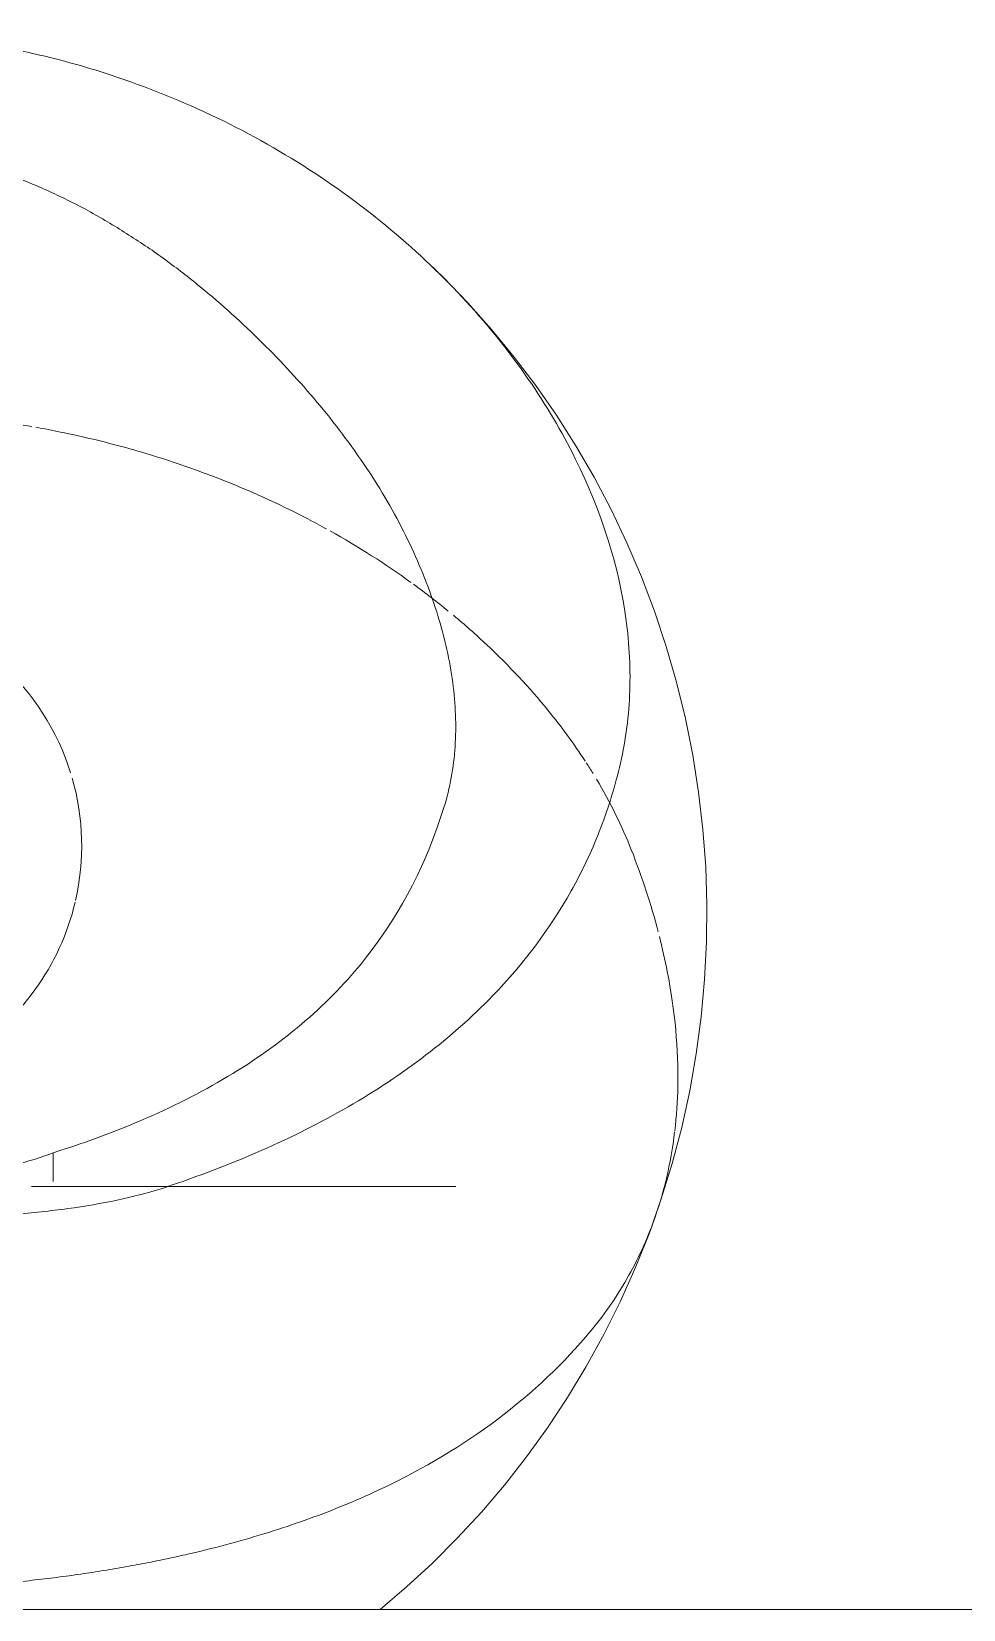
# Model space of a CAD drawing. Header units: millimetres. Extents: x -4000 to 187956, y -58990 to 162485.
# Drawn here: x 79210.1 to 79393.1, y 5549.5 to 5859.5 of the extents above; entities that cross this region are included whole.
import ezdxf

# ---------------------------------------------------------------- set-up
doc = ezdxf.new("R2010")
doc.units = ezdxf.units.MM
doc.layers.add('A-WALL', color=113, linetype='Continuous', lineweight=13)
doc.layers.add('P-SANR-FIXT', color=6, linetype='Continuous', lineweight=9)

# ---------------------------------------------------------------- blocks, each defined once
blk = doc.blocks.new('C307 - C307-V944-FFS - TANG 1')
at = {"layer": 'P-SANR-FIXT', "color": 252}
for p, q in [((-121.6, -83.09), (-96.2, -83.09)), ((-119.28, -83.09), (-77.2, -83.09)), ((-96.2, -83.09), (-90.1, -83.09)), ((-76.71, -83.09), (-42.56, -83.09)), ((-42.56, -83.09), (-38.37, -83.09)), ((-42.56, -89.71), (-42.56, -84.05))]:
    blk.add_line(p, q, dxfattribs=at)
at = {"layer": 'P-SANR-FIXT', "color": 253}
blk.add_line((-90.1, -83.09), (-38.3, -83.09), dxfattribs=at)
at = {"layer": 'P-SANR-FIXT', "color": 250, "flags": 128}
for points in [[(-106.75, 0), (-111.96, -4.44), (-117.02, -9.11), (-121.91, -14), (-126.63, -19.11), (-131.17, -24.44), (-135.51, -29.97), (-139.64, -35.7), (-143.56, -41.62), (-147.25, -47.73), (-150.7, -54.01), (-153.91, -60.45), (-156.87, -67.05), (-159.56, -73.78), (-161.98, -80.64), (-164.13, -87.62), (-165.99, -94.7), (-167.56, -101.87), (-168.83, -109.11), (-169.81, -116.41), (-170.49, -123.75), (-170.86, -131.12), (-170.92, -138.5), (-170.69, -145.88), (-170.14, -153.23), (-169.3, -160.55), (-168.15, -167.82), (-166.71, -175.02), (-164.97, -182.14), (-162.95, -189.17), (-160.65, -196.08), (-158.07, -202.87), (-155.23, -209.53), (-152.13, -216.04), (-148.78, -222.39), (-145.19, -228.58), (-141.37, -234.58), (-137.33, -240.4), (-133.08, -246.02), (-128.63, -251.43), (-123.99, -256.64), (-119.17, -261.63), (-116.28, -264.43)], [(-106.75, 0), (-111.96, -4.44), (-117.02, -9.11), (-121.91, -14), (-126.63, -19.11), (-131.17, -24.44), (-135.51, -29.97), (-139.64, -35.7), (-143.56, -41.62), (-147.25, -47.73), (-150.7, -54.01), (-153.91, -60.45), (-156.87, -67.05), (-159.56, -73.78), (-160.63, -76.71)]]:
    blk.add_lwpolyline(points, dxfattribs=at)
at = {"layer": 'P-SANR-FIXT', "color": 253}
for start, end in [(121.3087, 166.6872), (167.1429, 196.0222), (197.3619, 227.9712)]:
    blk.add_arc((0, -150), 48.14, start, end, dxfattribs=at)
at = {"layer": 'P-SANR-FIXT', "color": 252}
for points in [[(-105.94, 0), (-106.68, 0), (-106.91, 0), (-106.64, 0)], [(-105.94, 0), (-106.68, 0), (-106.91, 0), (-106.64, 0)], [(-156.09, -149.22), (-158.22, -143.78), (-159.98, -138.41), (-161.36, -133.13)], [(-149.24, -163.09), (-151.98, -158.5), (-154.26, -153.88), (-156.09, -149.22)], [(-147.25, -166.29), (-147.7, -165.6), (-148.14, -164.9), (-148.57, -164.2)], [(-121.47, -169.48), (-121.74, -173.58), (-121.58, -177.8), (-121.01, -182.1)], [(-113.3, -201.38), (-115.65, -199.67), (-117.93, -197.91), (-120.13, -196.11)], [(-96.91, -211.86), (-102.5, -208.74), (-107.81, -205.35), (-112.81, -201.74)], [(-17.78, -234.93), (-24.71, -234.41), (-31.54, -233.56), (-38.31, -232.36)]]:
    blk.add_open_spline(points, degree=3, dxfattribs=at)
at = {"layer": 'P-SANR-FIXT', "color": 254}
for points, knots in [([(-106.26, 0), (-105.93, 0), (-104.89, 0), (-102.33, 0), (-99.97, 0), (-98.78, 0)], [-0.8557412, -0.8557412, -0.8557412, -0.8557412, -0.7916667, -0.7222222, -0.6666667, -0.6666667, -0.6666667, -0.6666667]), ([(-106.26, 0), (-105.93, 0), (-104.89, 0), (-102.33, 0), (-99.97, 0), (-98.78, 0)], [-0.8557412, -0.8557412, -0.8557412, -0.8557412, -0.7916667, -0.7222222, -0.6666667, -0.6666667, -0.6666667, -0.6666667]), ([(-98.7, 0), (-98.43, 0), (-96.63, 0), (-92.76, 0), (-87.23, 0), (-82.17, 0), (-78.32, 0), (-74.49, 0), (-70.74, 0), (-66.78, 0), (-62.64, 0), (-58.28, 0), (-53.71, 0), (-48.96, 0), (-44.06, 0), (-40.48, 0), (-38.55, 0), (-38.35, 0)], [-0.6653511, -0.6653511, -0.6653511, -0.6653511, -0.6527778, -0.5833333, -0.5138889, -0.4791667, -0.4444444, -0.4166667, -0.3888889, -0.3611111, -0.3333333, -0.3055556, -0.2777778, -0.25, -0.2222222, -0.1944444, -0.1912521, -0.1912521, -0.1912521, -0.1912521]), ([(-98.7, 0), (-98.43, 0), (-96.63, 0), (-93.82, 0), (-90.91, 0), (-90.04, 0)], [-0.6653511, -0.6653511, -0.6653511, -0.6653511, -0.6527778, -0.5833333, -0.5555556, -0.5555556, -0.5555556, -0.5555556]), ([(-90.04, 0), (-88.75, 0), (-86.22, 0), (-82.17, 0), (-78.32, 0), (-74.49, 0), (-70.74, 0), (-66.78, 0), (-64.02, 0), (-62.6, 0)], [-0.5555556, -0.5555556, -0.5555556, -0.5555556, -0.5138889, -0.4791667, -0.4444444, -0.4166667, -0.3888889, -0.3611111, -0.3333333, -0.3333333, -0.3333333, -0.3333333]), ([(-62.6, 0), (-61.18, 0), (-58.28, 0), (-53.71, 0), (-48.96, 0), (-44.06, 0), (-40.48, 0), (-38.55, 0), (-38.35, 0)], [-0.3333333, -0.3333333, -0.3333333, -0.3333333, -0.3055556, -0.2777778, -0.25, -0.2222222, -0.1944444, -0.1912521, -0.1912521, -0.1912521, -0.1912521])]:
    blk.add_open_spline(points, degree=3, knots=knots, dxfattribs=at)
at = {"layer": 'P-SANR-FIXT', "color": 252}
for points, knots in [([(-13.76, 0), (-14.4, 0), (-15.87, 0), (-18.13, 0), (-20.53, 0), (-22.88, 0), (-25.95, 0), (-29.66, 0), (-33.22, 0), (-35.99, 0), (-38.7, 0), (-41.98, 0), (-45.72, 0), (-49.3, 0), (-52.77, 0), (-56.11, 0), (-60.37, 0), (-71.42, 0), (-86.21, 0), (-99.72, 0), (-104.58, 0), (-105.94, 0)], [-0.9346148, -0.9346148, -0.9346148, -0.9346148, -0.925, -0.9125, -0.9, -0.8875, -0.875, -0.85, -0.825, -0.8125, -0.8, -0.775, -0.75, -0.725, -0.7, -0.675, -0.65, -0.6, -0.4, -0.2, 0, 0, 0, 0]), ([(-13.76, 0), (-14.4, 0), (-15.87, 0), (-18.13, 0), (-20.53, 0), (-22.88, 0), (-25.95, 0), (-29.66, 0), (-33.22, 0), (-35.99, 0), (-38.7, 0), (-41.98, 0), (-45.72, 0), (-49.3, 0), (-52.77, 0), (-56.11, 0), (-60.37, 0), (-71.42, 0), (-86.21, 0), (-99.72, 0), (-104.58, 0), (-105.94, 0)], [-0.9346148, -0.9346148, -0.9346148, -0.9346148, -0.925, -0.9125, -0.9, -0.8875, -0.875, -0.85, -0.825, -0.8125, -0.8, -0.775, -0.75, -0.725, -0.7, -0.675, -0.65, -0.6, -0.4, -0.2, 0, 0, 0, 0]), ([(-161.6, -132.2), (-162.19, -129.88), (-164.47, -119.75), (-165.64, -106.86), (-164.97, -96.88), (-164.63, -94)], [-0.848685, -0.848685, -0.848685, -0.848685, -0.7857143, -0.5714286, -0.4819819, -0.4819819, -0.4819819, -0.4819819]), ([(-121.14, -195.28), (-123.39, -193.41), (-130.16, -187.42), (-139.09, -177.87), (-144.83, -170), (-147.04, -166.62)], [-0.3858562, -0.3858562, -0.3858562, -0.3858562, -0.3333333, -0.2222222, -0.1397734, -0.1397734, -0.1397734, -0.1397734]), ([(-39.1, -232.22), (-40.73, -231.93), (-46.67, -230.78), (-56.85, -228.36), (-73.39, -223.17), (-86.46, -217.51), (-95.01, -212.91), (-96.23, -212.24)], [-0.8872569, -0.8872569, -0.8872569, -0.8872569, -0.8611111, -0.7916667, -0.7222222, -0.5833333, -0.559915, -0.559915, -0.559915, -0.559915])]:
    blk.add_open_spline(points, degree=3, knots=knots, dxfattribs=at)
at = {"layer": 'P-SANR-FIXT', "color": 250}
for points, knots in [([(-147.16, -53.55), (-141.72, -47.21), (-129.3, -35.81), (-110.04, -24.61), (-92.23, -17.39), (-80.04, -13.58), (-70.88, -11.27), (-65.45, -10.06), (-61.25, -9.2), (-56.94, -8.4), (-52.54, -7.63), (-48.75, -7.05), (-45.65, -6.61), (-43.28, -6.3), (-40.86, -6), (-37.6, -5.62), (-33.43, -5.17), (-28.27, -4.69), (-23.18, -4.33), (-19.75, -4.15), (-18.14, -4.07)], [-1, -1, -1, -1, -0.8, -0.6, -0.5, -0.4, -0.35, -0.325, -0.3, -0.275, -0.25, -0.225, -0.2125, -0.2, -0.1875, -0.175, -0.15, -0.125, -0.1, -0.07818, -0.07818, -0.07818, -0.07818]), ([(-164.6, -93.8), (-163.85, -87.56), (-161.4, -77.25), (-155.14, -64.02), (-150.05, -56.92), (-147.16, -53.55)], [-0.4798381, -0.4798381, -0.4798381, -0.4798381, -0.2857143, -0.1428571, 0, 0, 0, 0]), ([(-64.5, -82.9), (-61.94, -82.05), (-56.43, -80.55), (-46.83, -78.83), (-37.17, -77.74), (-30.8, -77.31), (-28.03, -77.18)], [-1, -1, -1, -1, -0.75, -0.5, -0.25, -0.0639123, -0.0639123, -0.0639123, -0.0639123]), ([(-153.77, -165.4), (-152.7, -161.05), (-150.07, -152.66), (-142.66, -137.08), (-127.96, -117.62), (-106.5, -101.36), (-83.64, -89.89), (-71.08, -85.09), (-64.5, -82.9)], [-1, -1, -1, -1, -0.892857, -0.785714, -0.571429, -0.285714, -0.142857, 0, 0, 0, 0]), ([(-42.56, -89.71), (-49.43, -91.87), (-62.35, -96.73), (-84.84, -108.52), (-106.16, -127.44), (-115.97, -146.85), (-119.28, -157.53)], [0, 0, 0, 0, 0.166667, 0.333333, 0.666667, 1, 1, 1, 1]), ([(-50.95, -302.34), (-58.32, -300.04), (-72.45, -294.62), (-98.49, -280.39), (-125.49, -257.6), (-147.02, -226.12), (-155.27, -199.55), (-156.2, -179.46), (-154.88, -170), (-153.77, -165.4)], [-1, -1, -1, -1, -0.9, -0.8, -0.6, -0.4, -0.2, -0.1, 0, 0, 0, 0]), ([(-96.2, -234.93), (-92.96, -238.94), (-85.96, -246.76), (-76, -256.16), (-68.31, -262.34), (-63.73, -265.76), (-60.17, -268.21), (-56.51, -270.58), (-52.74, -272.88), (-48.87, -275.07), (-44.89, -277.11), (-40.79, -279.02), (-36.58, -280.82), (-32.28, -282.46), (-27.89, -283.89), (-23.39, -285.11), (-17.27, -286.53), (-9.5, -287.76), (0.02, -288.2), (9.53, -287.75), (17.29, -286.53), (23.41, -285.11), (27.89, -283.88), (32.28, -282.46), (36.59, -280.82), (40.79, -279.02), (44.89, -277.11), (48.87, -275.07), (52.74, -272.88), (56.51, -270.58), (60.78, -267.81), (65.49, -264.51), (70.53, -260.57), (75.36, -256.56), (79.96, -252.4), (84.34, -248.13), (89.91, -242.37), (93.77, -237.94), (96.2, -234.93)], [0, 0, 0, 0, 0.076923, 0.153846, 0.192308, 0.211538, 0.230769, 0.25, 0.269231, 0.288462, 0.307692, 0.326923, 0.346154, 0.365385, 0.384615, 0.403846, 0.423077, 0.461538, 0.5, 0.538462, 0.576923, 0.596154, 0.615385, 0.634615, 0.653846, 0.673077, 0.692308, 0.711538, 0.730769, 0.75, 0.769231, 0.798077, 0.826923, 0.855769, 0.884615, 0.913462, 0.942308, 1, 1, 1, 1])]:
    blk.add_open_spline(points, degree=3, knots=knots, dxfattribs=at)
for points in [[(-25.47, -85.37), (-31.94, -86.41), (-37.77, -87.86), (-42.56, -89.71)], [(-119.28, -157.53), (-120.47, -161.4), (-121.19, -165.38), (-121.47, -169.48)], [(-121.01, -182.1), (-120.44, -186.39), (-118.49, -195.13), (-113.31, -208.48), (-105.99, -221.88), (-99.68, -230.6), (-96.2, -234.93)], [(0, -309.96), (-5.8, -309.96), (-17.31, -309.39), (-34.45, -306.83), (-45.5, -304.02), (-50.95, -302.34)]]:
    blk.add_open_spline(points, degree=3, dxfattribs=at)
blk = doc.blocks.new('CMF2_NHAXUONG_A_rvt-1-FFS - TANG 1')
at = {"layer": 'A-WALL', "color": 50, "lineweight": 15}
blk.add_line((78549.79, 5549.52), (79799.79, 5549.52), dxfattribs=at)
at = {"layer": 'A-WALL', "color": 71, "lineweight": 15}
blk.add_line((79277.76, 5549.52), (79209.93, 5549.52), dxfattribs=at)
at = {"layer": 'A-WALL', "color": 35, "lineweight": 15}
blk.add_line((79799.79, 5549.52), (79278.46, 5549.52), dxfattribs=at)
at = {"layer": 'P-SANR-FIXT', "color": 250, "lineweight": 9, "rotation": 180}
blk.add_blockref('C307 - C307-V944-FFS - TANG 1', (79171.82, 5549.52), dxfattribs=at)

msp = doc.modelspace()

# ---------------------------------------------------------------- block references
at = {"lineweight": 5}
msp.add_blockref('CMF2_NHAXUONG_A_rvt-1-FFS - TANG 1', (0, 0), dxfattribs=at)

doc.saveas('drawing.dxf')
